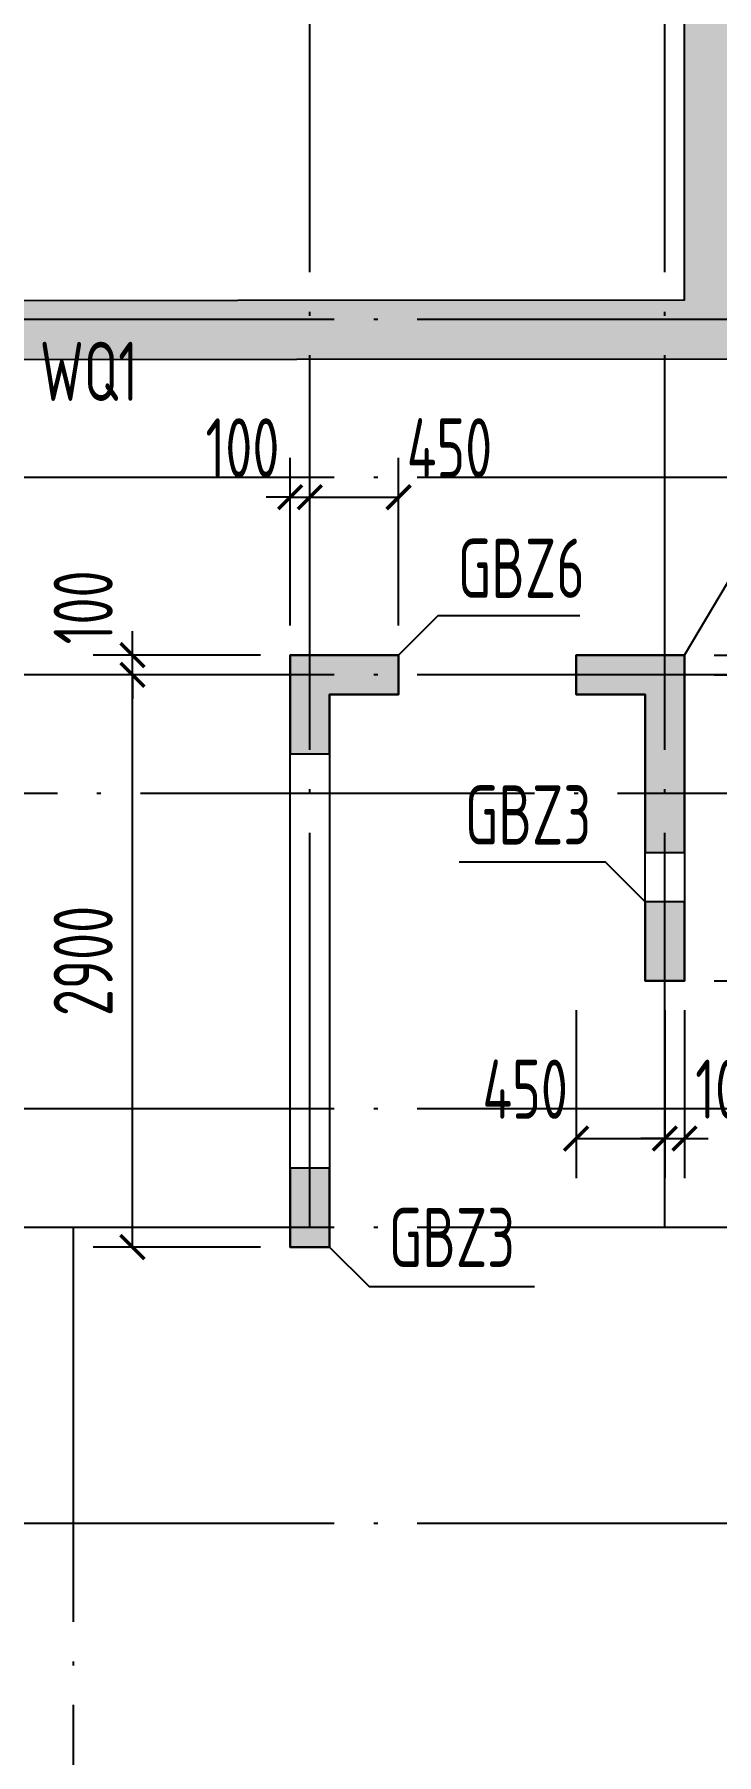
# Model space of a CAD drawing. Extents: x -668857 to 185752, y -270966 to 286822.
# Drawn here: x -315034 to -311574, y 206339 to 215056 of the extents above; entities that cross this region are included whole.
import ezdxf
from ezdxf.enums import TextEntityAlignment as Align

# ---------------------------------------------------------------- set-up
doc = ezdxf.new("R2010")
doc.units = 0
doc.header["$LTSCALE"] = 1000
doc.linetypes.add('DOTE', pattern=[2.42, 2, -0.2, 0.02, -0.2])
doc.layers.get('0').update_dxf_attribs({"linetype": 'CONTINUOUS'})
doc.layers.get('DEFPOINTS').update_dxf_attribs({"linetype": 'CONTINUOUS'})
for name, color, linetype in [('A-DOTE', 10, 'DOTE'), ('COLU_DE_TEXT', 7, 'CONTINUOUS'), ('LABEL', 1, 'CONTINUOUS'), ('S-Q墙实线', 6, 'CONTINUOUS'), ('S-Q墙标注', 3, 'CONTINUOUS'), ('S-X详图填充', 252, 'CONTINUOUS'), ('S-X详图实线', 4, 'CONTINUOUS'), ('底图$0$PUB_HATCH', 252, 'CONTINUOUS')]:
    doc.layers.add(name, color=color, linetype=linetype)
doc.styles.add('TSSD_REIN', font='tssdeng.shx', dxfattribs={"width": 0.7, "height": 300, "bigfont": 'tssdchn.shx'})
doc.styles.add('结构文字', font='zstxt.shx', dxfattribs={"width": 0.7, "bigfont": 'zshz.shx'})
doc.dimstyles.new('STRUCK', dxfattribs={"dimtxt": 400, "dimasz": 121, "dimexe": 200, "dimexo": 150, "dimgap": 115, "dimtad": 1, "dimdec": 0, "dimdsep": 46, "dimtxsty": '结构文字', "dimblk": 'ARCHTICK', "dimcen": 400, "dimclrd": 3, "dimclre": 3, "dimclrt": 7, "dimadec": 0, "dimazin": 0, "dimtfac": 1, "dimtdec": 0, "dimtix": 1, "dimtmove": 2, "dimatfit": 3, "dimldrblk": '_DIMX', "dimfxl": 1, "dimtolj": 1, "dimtzin": 0, "dimarcsym": 0})

# ---------------------------------------------------------------- blocks, each defined once
blk = doc.blocks.new('_ArchTick')
at = {"color": 0, "linetype": 'ByBlock', "const_width": 0.15}
blk.add_lwpolyline([(-0.5, -0.5), (0.5, 0.5)], dxfattribs=at)
blk = doc.blocks.new('*D671')
at = {"layer": 'DEFPOINTS', "color": 0, "transparency": 16777216}
for p in [(-314536.7, 211810.6), (-313736.7, 211810.6), (-313736.7, 208910.6)]:
    blk.add_point(p, dxfattribs=at)
at = {"layer": 'S-Q墙标注', "color": 3, "lineweight": -2, "transparency": 16777216}
for p, q in [((-313886.7, 211810.6), (-314736.7, 211810.6)), ((-314536.7, 208910.6), (-314536.7, 211810.6)), ((-313886.7, 208910.6), (-314736.7, 208910.6))]:
    blk.add_line(p, q, dxfattribs=at)
at = {"layer": 'S-Q墙标注', "color": 3, "lineweight": -2, "transparency": 16777216, "xscale": 121, "yscale": 121, "zscale": 121}
for p, rotation in [((-314536.7, 211810.6), 90), ((-314536.7, 208910.6), 270)]:
    blk.add_blockref('_ArchTick', p, dxfattribs=dict(at, rotation=rotation))
at = {"layer": 'S-Q墙标注', "color": 7, "transparency": 16777216, "insert": (-314786.7, 210360.6), "char_height": 300, "attachment_point": 5, "rotation": 90, "style": 'TSSD_REIN'}
blk.add_mtext('\\A1;2900', dxfattribs=at)
blk = doc.blocks.new('_DIMX')
blk.add_line((-150, 0), (150, 0))
at = {"const_width": 50}
blk.add_lwpolyline([(-70, -70), (70, 70)], dxfattribs=at)
blk = doc.blocks.new('*D672')
at = {"layer": 'DEFPOINTS', "color": 0, "transparency": 16777216}
for p in [(-314536.7, 211910.6), (-313736.7, 211910.6), (-313736.7, 211810.6)]:
    blk.add_point(p, dxfattribs=at)
at = {"layer": 'S-Q墙标注', "color": 3, "lineweight": -2, "transparency": 16777216}
for p, q in [((-314536.7, 211910.6), (-314536.7, 212031.6)), ((-313886.7, 211910.6), (-314736.7, 211910.6)), ((-314536.7, 211810.6), (-314536.7, 211910.6)), ((-313886.7, 211810.6), (-314736.7, 211810.6)), ((-314536.7, 211810.6), (-314536.7, 211689.6))]:
    blk.add_line(p, q, dxfattribs=at)
at = {"layer": 'S-Q墙标注', "color": 3, "lineweight": -2, "transparency": 16777216, "xscale": 121, "yscale": 121, "zscale": 121}
for p, rotation in [((-314536.7, 211910.6), 270), ((-314536.7, 211810.6), 90)]:
    blk.add_blockref('_ArchTick', p, dxfattribs=dict(at, rotation=rotation))
at = {"layer": 'S-Q墙标注', "color": 7, "transparency": 16777216, "insert": (-314786.7, 212152.5), "char_height": 300, "attachment_point": 5, "rotation": 90, "style": 'TSSD_REIN'}
blk.add_mtext('\\A1;100', dxfattribs=at)
blk = doc.blocks.new('*D673')
at = {"layer": 'DEFPOINTS', "color": 0, "transparency": 16777216}
for p in [(-313636.7, 212710.6), (-313736.7, 211910.6), (-313636.7, 211910.6)]:
    blk.add_point(p, dxfattribs=at)
at = {"layer": 'S-Q墙标注', "color": 3, "lineweight": -2, "transparency": 16777216}
for p, q in [((-313736.7, 212060.6), (-313736.7, 212910.6)), ((-313636.7, 212060.6), (-313636.7, 212910.6)), ((-313736.7, 212710.6), (-313857.7, 212710.6)), ((-313736.7, 212710.6), (-313636.7, 212710.6)), ((-313636.7, 212710.6), (-313515.7, 212710.6))]:
    blk.add_line(p, q, dxfattribs=at)
at = {"layer": 'S-Q墙标注', "color": 3, "lineweight": -2, "transparency": 16777216, "xscale": 121, "yscale": 121, "zscale": 121}
blk.add_blockref('_ArchTick', (-313736.7, 212710.6), dxfattribs=at)
at = {"layer": 'S-Q墙标注', "color": 3, "lineweight": -2, "transparency": 16777216, "xscale": 121, "yscale": 121, "zscale": 121, "rotation": 180}
blk.add_blockref('_ArchTick', (-313636.7, 212710.6), dxfattribs=at)
at = {"layer": 'S-Q墙标注', "color": 7, "transparency": 16777216, "insert": (-313978.6, 212960.6), "char_height": 300, "attachment_point": 5, "style": 'TSSD_REIN'}
blk.add_mtext('\\A1;100', dxfattribs=at)
blk = doc.blocks.new('*D674')
at = {"layer": 'DEFPOINTS', "color": 0, "transparency": 16777216}
for p in [(-313186.7, 212710.6), (-313636.7, 211910.6), (-313186.7, 211910.6)]:
    blk.add_point(p, dxfattribs=at)
at = {"layer": 'S-Q墙标注', "color": 3, "lineweight": -2, "transparency": 16777216}
for p, q in [((-313636.7, 212060.6), (-313636.7, 212910.6)), ((-313186.7, 212060.6), (-313186.7, 212910.6)), ((-313636.7, 212710.6), (-313186.7, 212710.6))]:
    blk.add_line(p, q, dxfattribs=at)
at = {"layer": 'S-Q墙标注', "color": 3, "lineweight": -2, "transparency": 16777216, "xscale": 121, "yscale": 121, "zscale": 121, "rotation": 180}
blk.add_blockref('_ArchTick', (-313636.7, 212710.6), dxfattribs=at)
at = {"layer": 'S-Q墙标注', "color": 3, "lineweight": -2, "transparency": 16777216, "xscale": 121, "yscale": 121, "zscale": 121}
blk.add_blockref('_ArchTick', (-313186.7, 212710.6), dxfattribs=at)
at = {"layer": 'S-Q墙标注', "color": 7, "transparency": 16777216, "insert": (-312928.6, 212960.6), "char_height": 300, "attachment_point": 5, "style": 'TSSD_REIN'}
blk.add_mtext('\\A1;450', dxfattribs=at)
blk = doc.blocks.new('*D675')
at = {"layer": 'DEFPOINTS', "color": 0, "transparency": 16777216}
for p in [(-311736.7, 211810.6), (-310936.7, 211810.6), (-311736.7, 210260.6)]:
    blk.add_point(p, dxfattribs=at)
at = {"layer": 'S-Q墙标注', "color": 3, "lineweight": -2, "transparency": 16777216}
for p, q in [((-311586.7, 211810.6), (-310736.7, 211810.6)), ((-310936.7, 210260.6), (-310936.7, 211810.6)), ((-311586.7, 210260.6), (-310736.7, 210260.6))]:
    blk.add_line(p, q, dxfattribs=at)
at = {"layer": 'S-Q墙标注', "color": 3, "lineweight": -2, "transparency": 16777216, "xscale": 121, "yscale": 121, "zscale": 121}
for p, rotation in [((-310936.7, 211810.6), 90), ((-310936.7, 210260.6), 270)]:
    blk.add_blockref('_ArchTick', p, dxfattribs=dict(at, rotation=rotation))
at = {"layer": 'S-Q墙标注', "color": 7, "transparency": 16777216, "insert": (-311186.7, 211035.6), "char_height": 300, "attachment_point": 5, "rotation": 90, "style": 'TSSD_REIN'}
blk.add_mtext('\\A1;1550', dxfattribs=at)
blk = doc.blocks.new('*D676')
at = {"layer": 'DEFPOINTS', "color": 0, "transparency": 16777216}
for p in [(-311736.7, 211910.6), (-310936.7, 211910.6), (-311736.7, 211810.6)]:
    blk.add_point(p, dxfattribs=at)
at = {"layer": 'S-Q墙标注', "color": 3, "lineweight": -2, "transparency": 16777216}
for p, q in [((-310936.7, 211910.6), (-310936.7, 212031.6)), ((-311586.7, 211910.6), (-310736.7, 211910.6)), ((-310936.7, 211810.6), (-310936.7, 211910.6)), ((-311586.7, 211810.6), (-310736.7, 211810.6)), ((-310936.7, 211810.6), (-310936.7, 211689.6))]:
    blk.add_line(p, q, dxfattribs=at)
at = {"layer": 'S-Q墙标注', "color": 3, "lineweight": -2, "transparency": 16777216, "xscale": 121, "yscale": 121, "zscale": 121}
for p, rotation in [((-310936.7, 211910.6), 270), ((-310936.7, 211810.6), 90)]:
    blk.add_blockref('_ArchTick', p, dxfattribs=dict(at, rotation=rotation))
at = {"layer": 'S-Q墙标注', "color": 7, "transparency": 16777216, "insert": (-311186.7, 212152.5), "char_height": 300, "attachment_point": 5, "rotation": 90, "style": 'TSSD_REIN'}
blk.add_mtext('\\A1;100', dxfattribs=at)
blk = doc.blocks.new('*D677')
at = {"layer": 'DEFPOINTS', "color": 0, "transparency": 16777216}
for p in [(-312286.6, 210260.6), (-311836.7, 210260.6), (-311836.7, 209460.6)]:
    blk.add_point(p, dxfattribs=at)
at = {"layer": 'S-Q墙标注', "color": 3, "lineweight": -2, "transparency": 16777216}
for p, q in [((-312286.6, 210110.6), (-312286.6, 209260.6)), ((-311836.7, 210110.6), (-311836.7, 209260.6)), ((-312286.6, 209460.6), (-311836.7, 209460.6))]:
    blk.add_line(p, q, dxfattribs=at)
at = {"layer": 'S-Q墙标注', "color": 3, "lineweight": -2, "transparency": 16777216, "xscale": 121, "yscale": 121, "zscale": 121, "rotation": 180}
blk.add_blockref('_ArchTick', (-312286.6, 209460.6), dxfattribs=at)
at = {"layer": 'S-Q墙标注', "color": 3, "lineweight": -2, "transparency": 16777216, "xscale": 121, "yscale": 121, "zscale": 121}
blk.add_blockref('_ArchTick', (-311836.7, 209460.6), dxfattribs=at)
at = {"layer": 'S-Q墙标注', "color": 7, "transparency": 16777216, "insert": (-312544.7, 209710.6), "char_height": 300, "attachment_point": 5, "style": 'TSSD_REIN'}
blk.add_mtext('\\A1;450', dxfattribs=at)
blk = doc.blocks.new('*D678')
at = {"layer": 'DEFPOINTS', "color": 0, "transparency": 16777216}
for p in [(-311836.7, 210260.6), (-311736.7, 210260.6), (-311736.7, 209460.6)]:
    blk.add_point(p, dxfattribs=at)
at = {"layer": 'S-Q墙标注', "color": 3, "lineweight": -2, "transparency": 16777216}
for p, q in [((-311836.7, 210110.6), (-311836.7, 209260.6)), ((-311736.7, 210110.6), (-311736.7, 209260.6)), ((-311836.7, 209460.6), (-311957.7, 209460.6)), ((-311836.7, 209460.6), (-311736.7, 209460.6)), ((-311736.7, 209460.6), (-311615.7, 209460.6))]:
    blk.add_line(p, q, dxfattribs=at)
at = {"layer": 'S-Q墙标注', "color": 3, "lineweight": -2, "transparency": 16777216, "xscale": 121, "yscale": 121, "zscale": 121}
blk.add_blockref('_ArchTick', (-311836.7, 209460.6), dxfattribs=at)
at = {"layer": 'S-Q墙标注', "color": 3, "lineweight": -2, "transparency": 16777216, "xscale": 121, "yscale": 121, "zscale": 121, "rotation": 180}
blk.add_blockref('_ArchTick', (-311736.7, 209460.6), dxfattribs=at)
at = {"layer": 'S-Q墙标注', "color": 7, "transparency": 16777216, "insert": (-311494.7, 209710.6), "char_height": 300, "attachment_point": 5, "style": 'TSSD_REIN'}
blk.add_mtext('\\A1;100', dxfattribs=at)
blk = doc.blocks.new('20210825.02044469')
at = {"layer": 'A-DOTE'}
for p, q in [((9300, 12700), (9300, 23738.1)), ((11100, 12700), (11100, 23738.1)), ((57823.9, 17300), (3600, 17300)), ((57823.9, 16500), (3600, 16500)), ((57823.9, 15500), (3600, 15500)), ((3600, 14900.3), (57823.9, 14900.3)), ((57823.9, 13300), (3600, 13300)), ((57823.9, 12700), (3600, 12700)), ((8100, 12700), (8100, 5400)), ((57823.9, 11200), (3600, 11200))]:
    blk.add_line(p, q, dxfattribs=at)

msp = doc.modelspace()

# ---------------------------------------------------------------- hatches: boundary and pattern name
at = {"layer": 'S-X详图填充'}
h = msp.add_hatch(color=256, dxfattribs=at)
h.dxf.hatch_style = 1
h.paths.add_polyline_path([(-313736.67, 211410.58), (-313536.67, 211410.58), (-313536.67, 211710.58), (-313186.67, 211710.58), (-313186.67, 211910.58), (-313736.67, 211910.58)])
h = msp.add_hatch(color=256, dxfattribs=at)
h.dxf.hatch_style = 1
h.paths.add_polyline_path([(-311936.68, 210910.58), (-311736.68, 210910.58), (-311736.67, 211910.58), (-312286.59, 211910.58), (-312286.59, 211710.58), (-311936.67, 211710.58)])
h = msp.add_hatch(color=256, dxfattribs=at)
h.dxf.hatch_style = 1
h.paths.add_polyline_path([(-311736.67, 210660.58), (-311936.67, 210660.58), (-311936.67, 210260.58), (-311736.67, 210260.58)])
h = msp.add_hatch(color=256, dxfattribs=at)
h.dxf.hatch_style = 1
h.paths.add_polyline_path([(-313536.67, 209310.59), (-313736.67, 209310.59), (-313736.67, 208910.59), (-313536.67, 208910.59)])
at = {"layer": '底图$0$PUB_HATCH', "linetype": 'ByBlock'}
h = msp.add_hatch(dxfattribs=at)
h.set_pattern_fill('钢筋混凝土', color=8, scale=50)
h.set_pattern_definition([(45, (-1214874.19, 467081.16), (-88.388348, 88.388348), []), (50, (-1214874.2, 467081.16), (358.63009, -31.37607), [37.5, -412.5]), (355, (-1214874.2, 467081.16), (-69.37567, 376.09607), [30, -330]), (100.4514, (-1214844.3, 467078.55), (289.25469, 344.71977), [31.8701, -350.57106]), (46.1842, (-1214874.2, 467181.16), (533.62052, -82.7595), [56.25, -618.75]), (96.6356, (-1214829.7, 467174.27), (467.33135, 487.05894), [47.80514, -525.8565]), (351.1842, (-1214874.2, 467181.16), (467.33097, 487.0593), [45, -495]), (21, (-1214824.2, 467156.16), (298.45353, -201.309445), [37.5, -412.5]), (326, (-1214824.2, 467156.16), (121.65767, 362.57502), [30, -330]), (71.4514, (-1214799.32, 467139.4), (420.11131, 161.26525), [31.8701, -350.57106]), (37.5, (-1214874.19, 467081.16), (6.079928, 166.446927), [0, -326, 0, -335, 0, -331.25]), (7.5, (-1214874.19, 467081.16), (131.53477, 197.205856), [0, -191, 0, -318.5, 0, -126.25]), (327.5, (-1214985.69, 467081.16), (266.911218, -11.277436), [0, -125, 0, -390, 0, -517.5]), (317.5, (-1215035.7, 467081.16), (291.593085, 50.05249), [0, -162.5, 0, -259, 0, -367.5])])
h.paths.add_polyline_path([(-318536.55, 213705.59), (-311736.68, 213710.58), (-311736.68, 215910.58), (-307436.68, 215910.58), (-307436.68, 220048.69), (-307136.68, 220048.69), (-307136.68, 215610.58), (-311436.68, 215610.58), (-311436.68, 213410.58), (-318236.55, 213405.59), (-318236.55, 200210.62), (-318236.55, 200215.61), (-318239.13, 199913.29), (-318536.55, 199910.62)])

# ---------------------------------------------------------------- linework, layer by layer
at = {"layer": 'LABEL'}
for points in [[(-311736.67, 211910.58), (-311448.4, 212393.21), (-310664.51, 212393.21)], [(-313186.67, 211910.58), (-312986.67, 212110.58), (-312268.23, 212110.58)], [(-311936.69, 210660.58), (-312136.69, 210860.58), (-312878.84, 210860.58)], [(-313536.67, 208910.59), (-313336.67, 208710.59), (-312496.67, 208710.59)]]:
    msp.add_lwpolyline(points, dxfattribs=at)
at = {"layer": 'S-Q墙实线', "linetype": 'ByBlock'}
msp.add_lwpolyline([(-318536.55, 213705.59), (-311736.68, 213710.58), (-311736.68, 215910.58), (-307436.68, 215910.58), (-307436.68, 220048.69), (-307136.68, 220048.69), (-307136.68, 215610.58), (-311436.68, 215610.58), (-311436.68, 213410.58), (-318236.55, 213405.59), (-318236.55, 200210.62), (-318236.55, 200215.61), (-318239.13, 199913.29), (-318239.13, 199913.29), (-318239.13, 199913.29), (-318536.55, 199910.62)], close=True, dxfattribs=at)
at = {"layer": 'S-Q墙实线', "color": 6}
for points in [[(-313186.68, 211710.58), (-313536.68, 211710.58), (-313536.68, 208910.58), (-313736.68, 208910.58), (-313736.68, 211910.58), (-313186.68, 211910.58)], [(-311736.68, 211910.58), (-311736.68, 210260.58), (-311936.68, 210260.58), (-311936.68, 211710.58), (-312286.68, 211710.58), (-312286.68, 211910.58)]]:
    msp.add_lwpolyline(points, close=True, dxfattribs=at)
at = {"layer": 'S-X详图实线'}
for points in [[(-313736.67, 211410.58), (-313536.67, 211410.58), (-313536.67, 211710.58), (-313186.67, 211710.58), (-313186.67, 211910.58), (-313736.67, 211910.58), (-313736.67, 211410.58)], [(-311936.67, 210910.58), (-311736.67, 210910.58), (-311736.67, 211910.58), (-312286.59, 211910.58), (-312286.59, 211710.58), (-311936.67, 211710.58), (-311936.67, 210910.58)], [(-311736.67, 210660.58), (-311936.67, 210660.58), (-311936.67, 210260.58), (-311736.67, 210260.58), (-311736.67, 210660.58)], [(-313536.67, 209310.59), (-313736.67, 209310.59), (-313736.67, 208910.59), (-313536.67, 208910.59), (-313536.67, 209310.59)]]:
    msp.add_lwpolyline(points, close=True, dxfattribs=at)

# ---------------------------------------------------------------- block references
at = {"layer": 'A-DOTE'}
msp.add_blockref('20210825.02044469', (-322936.68, 196310.57), dxfattribs=at)

# ---------------------------------------------------------------- texts
at = {"layer": 'COLU_DE_TEXT', "style": 'TSSD_REIN', "width": 0.7}
for s, p in [('GBZ6', (-312886.67, 212110.58)), ('GBZ3', (-312850.53, 210860.58)), ('GBZ3', (-313236.67, 208719.38))]:
    msp.add_text(s, height=300, dxfattribs=at).set_placement(p, align=Align.BOTTOM_LEFT)
at = {"layer": 'S-Q墙标注', "style": 'TSSD_REIN', "width": 0.7}
msp.add_text('WQ1', height=300, dxfattribs=at).set_placement((-314757.39, 213108.54), align=Align.BOTTOM_CENTER)

# ---------------------------------------------------------------- dimensions: what is measured, and where the dimension line sits
at = {"layer": 'S-Q墙标注'}
for base, p1, p2, picture, middle in [((-313636.68, 212710.58), (-313736.67, 211910.58), (-313636.68, 211910.58), '*D673', (-313978.59, 212960.58)), ((-313186.67, 212710.58), (-313636.68, 211910.58), (-313186.67, 211910.58), '*D674', (-312928.59, 212960.58)), ((-311836.67, 209460.58), (-312286.58, 210260.58), (-311836.67, 210260.58), '*D677', (-312544.65, 209710.58)), ((-311736.66, 209460.58), (-311836.67, 210260.58), (-311736.66, 210260.58), '*D678', (-311494.74, 209710.58))]:
    dim = msp.add_linear_dim(base=base, p1=p1, p2=p2, dimstyle='STRUCK', override={"dimtxt": 300, "dimgap": 100, "dimtxsty": 'TSSD_REIN'}, dxfattribs=at)
    dim.commit()
    dim.dimension.update_dxf_attribs({"geometry": picture, "text_midpoint": middle, "dimtype": 160})
for base, p1, p2, picture, middle in [((-314536.67, 211910.58), (-313736.67, 211810.58), (-313736.67, 211910.58), '*D672', (-314786.67, 212152.51)), ((-310936.67, 211910.58), (-311736.67, 211810.58), (-311736.67, 211910.58), '*D676', (-311186.67, 212152.51))]:
    dim = msp.add_linear_dim(base=base, p1=p1, p2=p2, angle=90, dimstyle='STRUCK', override={"dimtxt": 300, "dimgap": 100, "dimtxsty": 'TSSD_REIN'}, dxfattribs=at)
    dim.commit()
    dim.dimension.update_dxf_attribs({"geometry": picture, "text_midpoint": middle, "dimtype": 160})
for base, p1, p2, picture, middle in [((-314536.67, 211810.58), (-313736.67, 208910.59), (-313736.67, 211810.58), '*D671', (-314786.67, 210360.59)), ((-310936.67, 211810.58), (-311736.67, 210260.58), (-311736.67, 211810.58), '*D675', (-311186.67, 211035.58))]:
    dim = msp.add_linear_dim(base=base, p1=p1, p2=p2, angle=90, dimstyle='STRUCK', override={"dimtxt": 300, "dimgap": 100, "dimtxsty": 'TSSD_REIN'}, dxfattribs=at)
    dim.commit()
    dim.dimension.update_dxf_attribs({"geometry": picture, "text_midpoint": middle})

doc.saveas('drawing.dxf')
